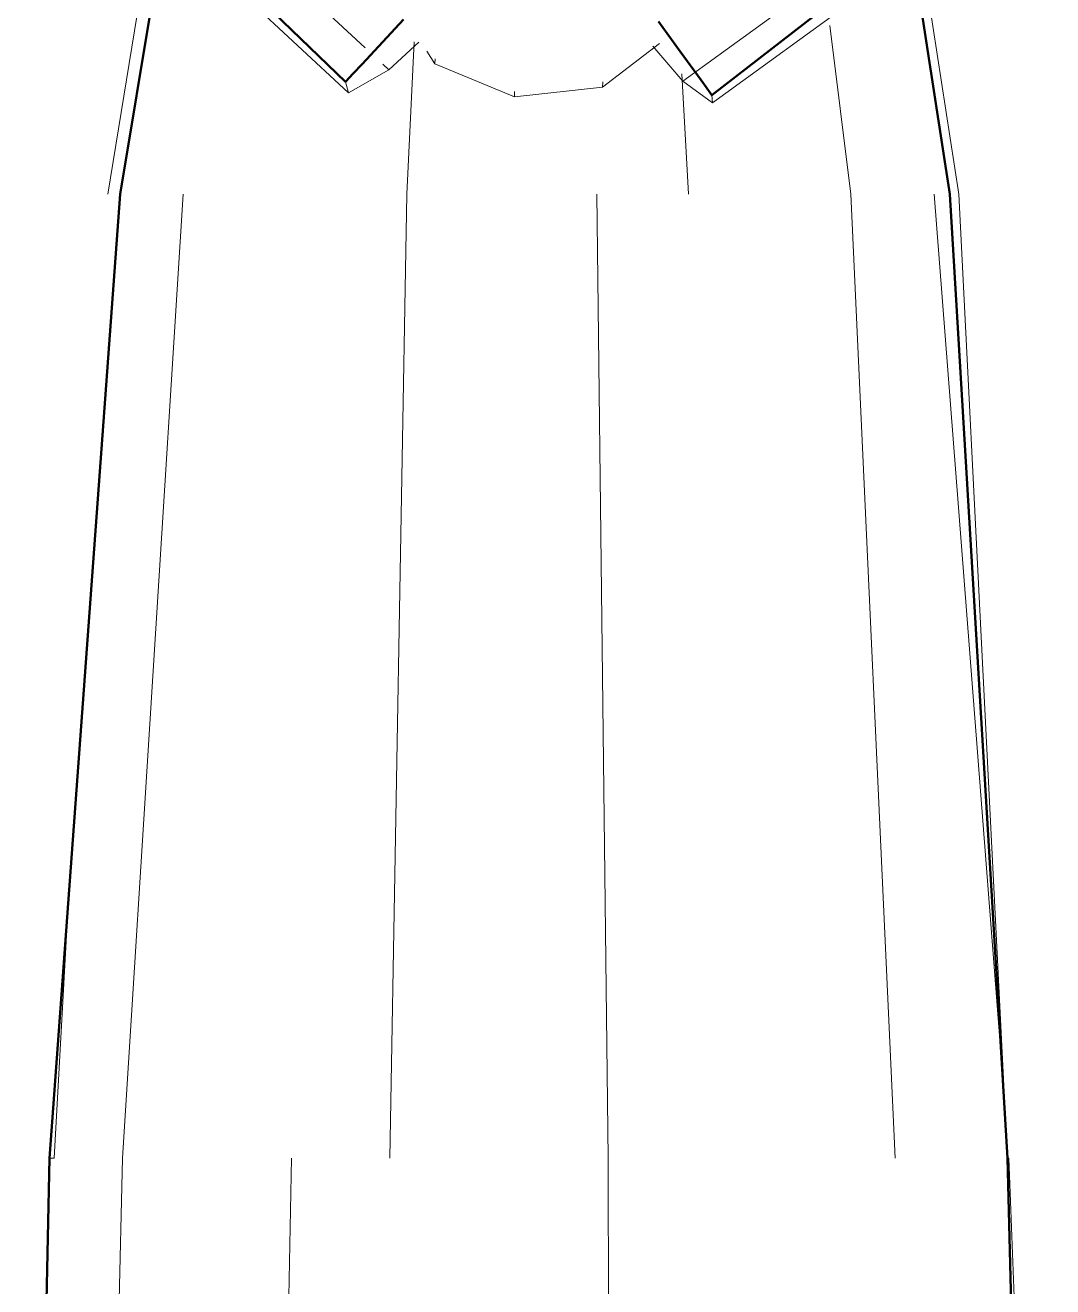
# Model space of a CAD drawing. Header units: metres. Extents: x 10 to 831, y 10 to 584.
# Drawn here: x 224.14 to 256.14, y 335.99 to 375.26 of the extents above; entities that cross this region are included whole.
import ezdxf

# ---------------------------------------------------------------- set-up
doc = ezdxf.new("R2010")
doc.units = ezdxf.units.M
doc.layers.add('CUT', color=7, linetype='Continuous', lineweight=50)
doc.layers.add('VIS', color=8, linetype='Continuous', lineweight=13)

msp = doc.modelspace()

# ---------------------------------------------------------------- linework, layer by layer
at = {"layer": 'CUT'}
for p, q in [((229.159, 382.5), (227.102, 370)), ((252.94, 370), (251.015, 382.5)), ((245.526, 373.083), (255.96, 381.18)), ((234.116, 373.495), (229.606, 377.855)), ((235.922, 375.438), (234.634, 374.053)), ((243.861, 375.375), (244.54, 374.44)), ((244.54, 374.44), (245.189, 373.548)), ((234.634, 374.053), (234.358, 373.755)), ((234.358, 373.755), (234.116, 373.495)), ((245.189, 373.548), (245.526, 373.083)), ((227.102, 370), (224.898, 340)), ((254.729, 340), (252.94, 370)), ((224.898, 340), (224.14, 305)), ((255.677, 305), (254.729, 340))]:
    msp.add_line(p, q, dxfattribs=at)
at = {"layer": 'VIS'}
for p, q in [((227.102, 370), (229.159, 382.5)), ((252.94, 370), (251.015, 382.5)), ((245.526, 373.083), (255.96, 381.18)), ((226.714, 370), (228.135, 378.75)), ((234.729, 374.558), (230.154, 378.809)), ((234.207, 373.162), (228.9, 378.094)), ((234.116, 373.495), (229.606, 377.855)), ((244.625, 373.517), (250.514, 377.798)), ((245.549, 372.842), (251.844, 377.417)), ((253.216, 370), (252.025, 377.75)), ((234.634, 374.053), (235.922, 375.438)), ((244.54, 374.44), (243.861, 375.375)), ((249.852, 370), (249.198, 375.25)), ((235.461, 373.877), (236.399, 374.736)), ((236.024, 370), (236.259, 374.75)), ((242.121, 373.338), (243.893, 374.696)), ((236.647, 374.45), (236.898, 374.06)), ((243.689, 374.606), (244.625, 373.517)), ((244.54, 374.44), (245.189, 373.548)), ((234.207, 373.162), (235.461, 373.877)), ((234.634, 374.053), (234.358, 373.755)), ((235.461, 373.877), (235.278, 374.048)), ((236.898, 374.06), (236.904, 374.217)), ((236.898, 374.06), (239.375, 373.038)), ((234.116, 373.495), (234.358, 373.755)), ((234.116, 373.495), (234.207, 373.162)), ((242.121, 373.338), (242.127, 373.496)), ((244.799, 370), (244.592, 373.75)), ((244.625, 373.517), (245.549, 372.842)), ((245.526, 373.083), (245.189, 373.548)), ((239.375, 373.038), (242.121, 373.338)), ((239.375, 373.038), (239.38, 373.196)), ((245.549, 372.842), (245.526, 373.083)), ((224.898, 340), (227.102, 370)), ((227.165, 340), (229.063, 370)), ((235.497, 340), (236.024, 370)), ((242.299, 340), (241.947, 370)), ((251.233, 340), (249.852, 370)), ((252.455, 370), (254.564, 342.75)), ((254.729, 340), (252.94, 370)), ((254.739, 340), (253.216, 370)), ((225.04, 340), (225.5, 348.25)), ((224.14, 305), (224.898, 340)), ((224.898, 340), (225.04, 340)), ((226.357, 305), (227.165, 340)), ((231.753, 305), (232.436, 340)), ((242.383, 305), (242.299, 340)), ((254.739, 340), (254.729, 340)), ((255.677, 305), (254.729, 340)), ((254.783, 338), (254.739, 340)), ((254.777, 340), (254.739, 340)), ((254.777, 340), (256.144, 305))]:
    msp.add_line(p, q, dxfattribs=at)

doc.saveas('drawing.dxf')
